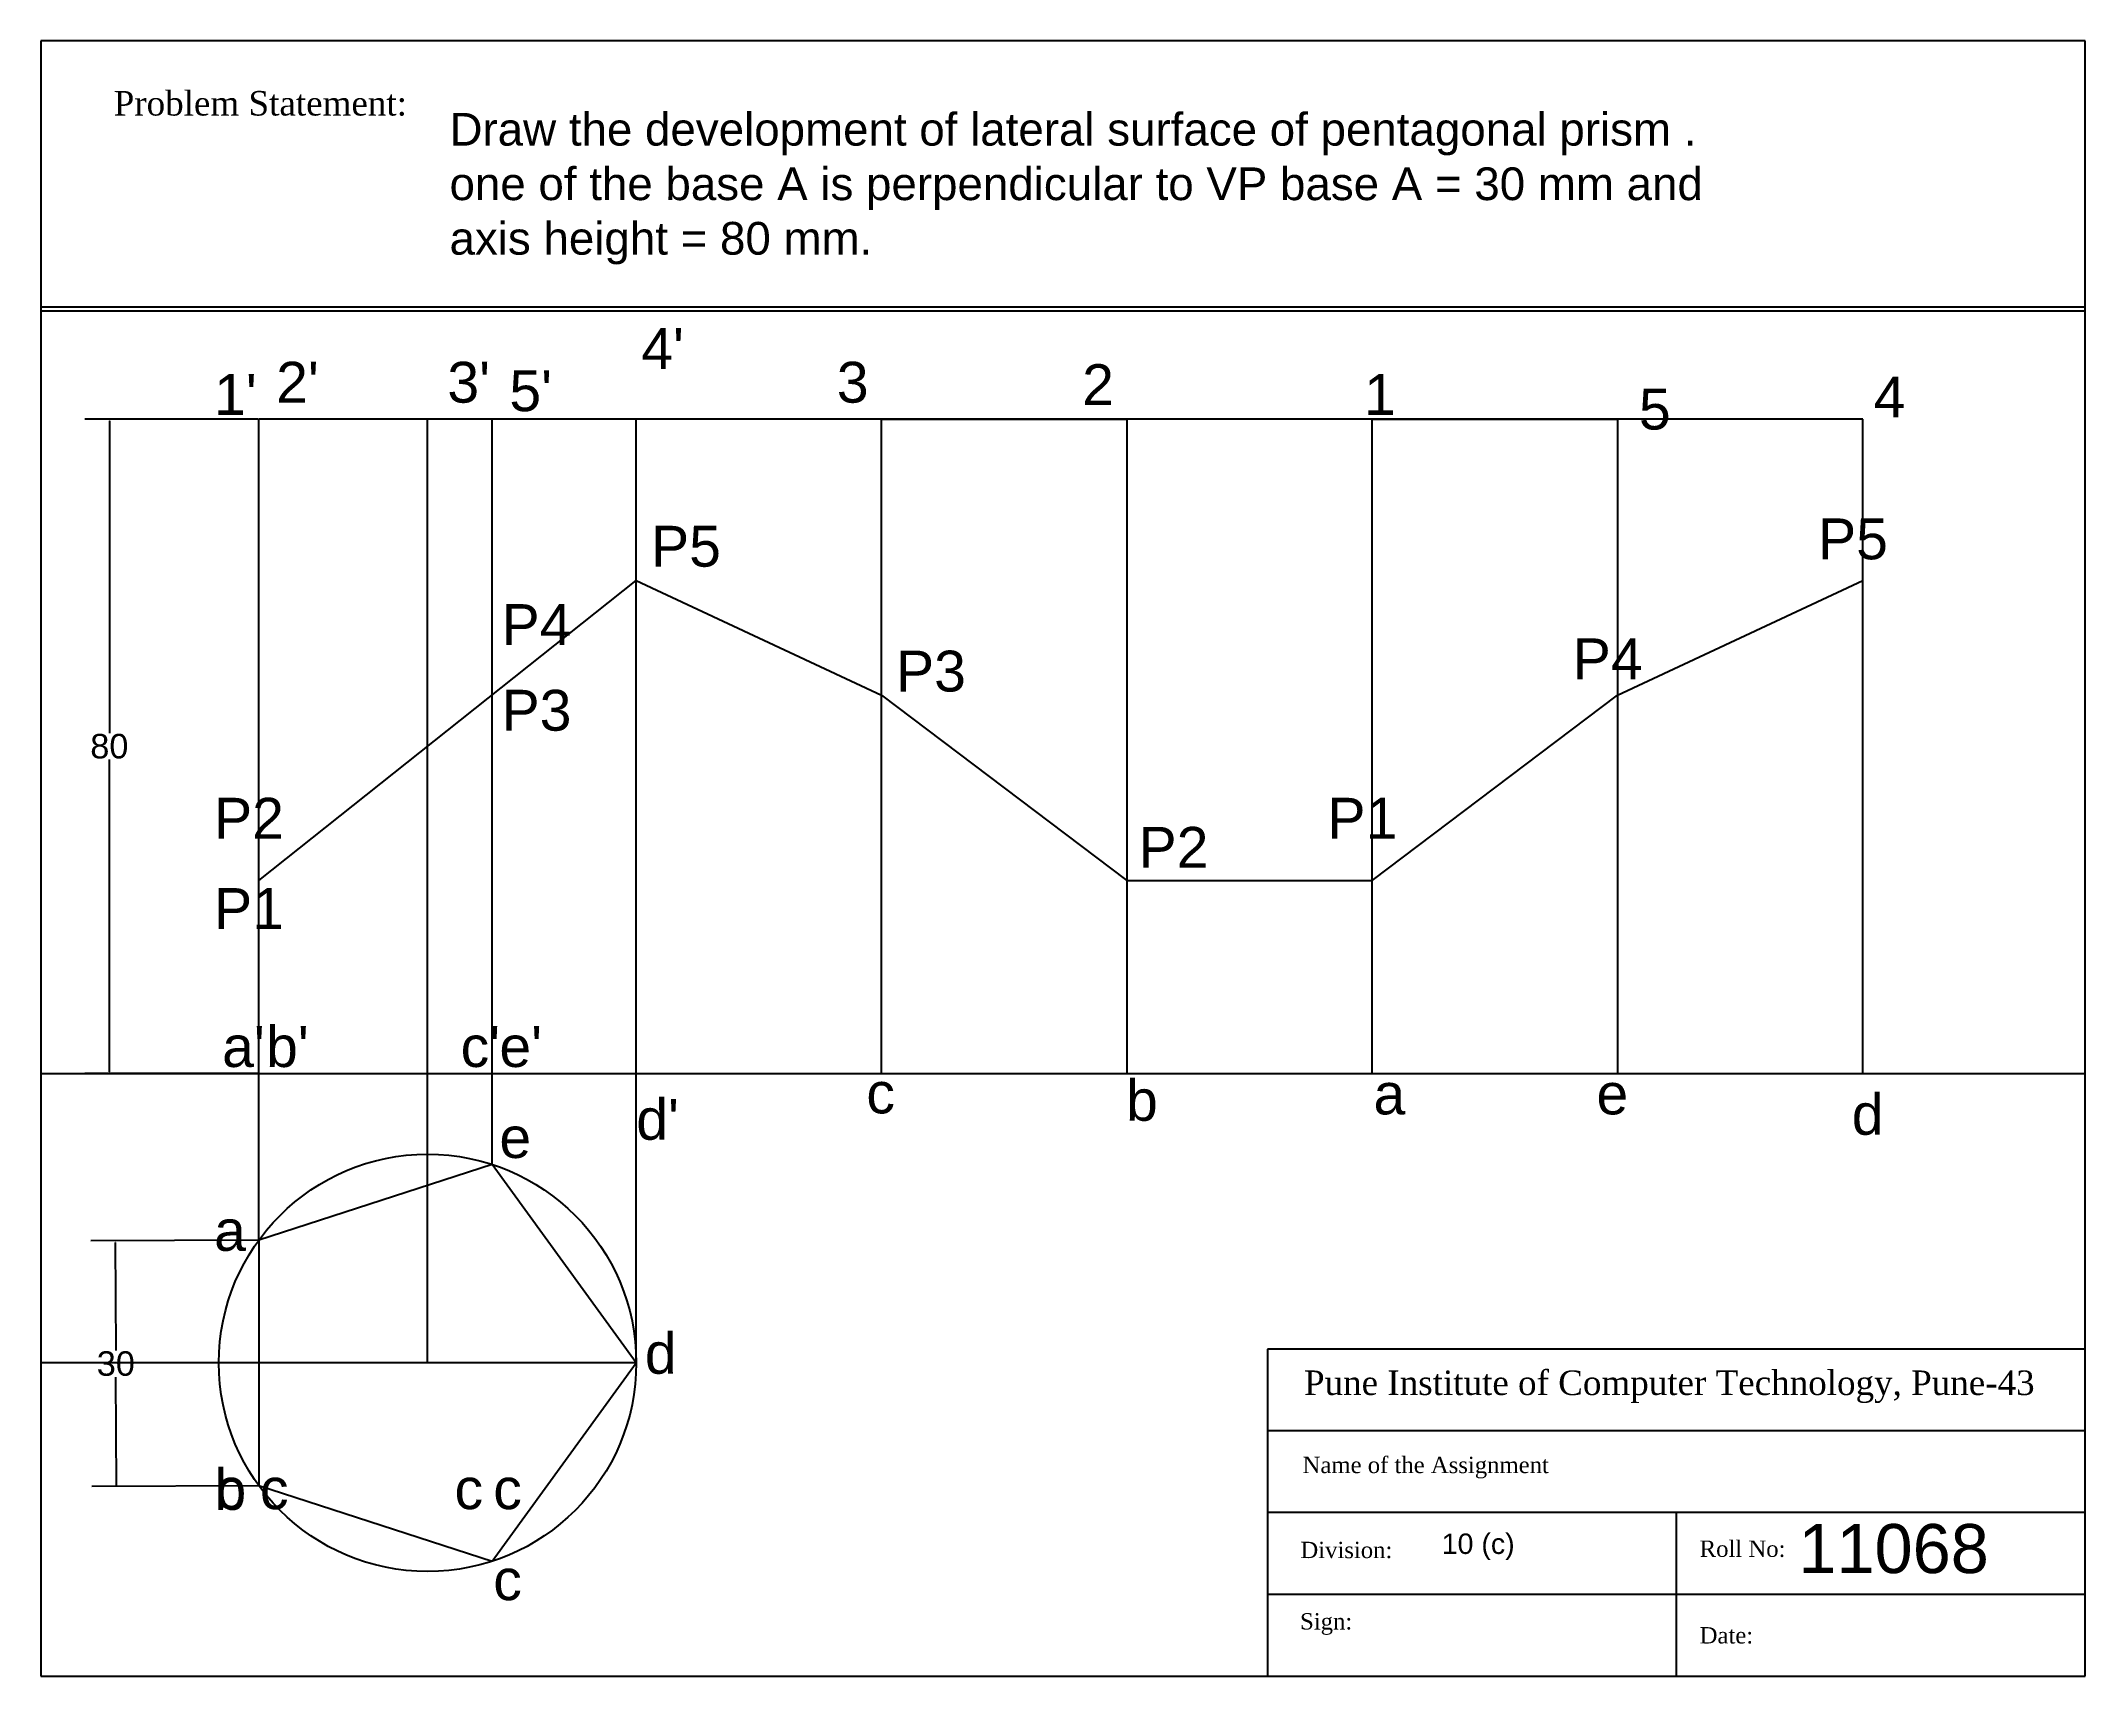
# Model space of a CAD drawing. Header units: inches. Extents: x 232146 to 232396, y 521295 to 521495.
import ezdxf

# ---------------------------------------------------------------- set-up
doc = ezdxf.new("R2010")
doc.units = ezdxf.units.IN
doc.header["$MEASUREMENT"] = 0
doc.styles.get("Standard").update_dxf_attribs({"font": 'arial.ttf'})
doc.dimstyles.get("Standard").update_dxf_attribs({"dimtxt": 3, "dimasz": 0.18, "dimexe": 3, "dimexo": 0.0625, "dimgap": 0.09, "dimtad": 0, "dimtih": 1, "dimtoh": 1, "dimdec": 0, "dimzin": 0, "dimdsep": 46, "dimtxsty": 'Standard', "dimcen": 0.09, "dimadec": 0, "dimazin": 0, "dimtfac": 1, "dimtdec": 0, "dimtofl": 0, "dimtmove": 0, "dimatfit": 3, "dimfxl": 1, "dimtolj": 1, "dimtzin": 0, "dimarcsym": 0})

# ---------------------------------------------------------------- blocks, each defined once
blk = doc.blocks.new('*D1')
at = {"color": 0, "lineweight": -2, "transparency": 16777216}
for p, q in [((232172.48, 521348.53), (232151.99, 521348.44)), ((232154.99, 521348.27), (232155.05, 521335.05)), ((232155.13, 521318.58), (232155.06, 521331.8)), ((232172.62, 521318.49), (232152.13, 521318.39))]:
    blk.add_line(p, q, dxfattribs=at)
at = {"color": 0, "transparency": 16777216}
for points in [[(232155.02, 521348.27), (232154.96, 521348.27), (232154.99, 521348.45)], [(232155.16, 521318.58), (232155.1, 521318.58), (232155.13, 521318.4)]]:
    blk.add_solid(points, dxfattribs=at)
at = {"layer": 'Defpoints', "color": 0, "transparency": 16777216}
for p in [(232172.55, 521348.53), (232155.13, 521318.4), (232172.69, 521318.49)]:
    blk.add_point(p, dxfattribs=at)
at = {"color": 0, "transparency": 16777216, "insert": (232155.06, 521333.43), "char_height": 3, "attachment_point": 5}
blk.add_mtext('\\A1;30', dxfattribs=at)
blk = doc.blocks.new('*D2')
at = {"color": 0, "lineweight": -2, "transparency": 16777216}
for p, q in [((232172.48, 521448.94), (232151.27, 521448.94)), ((232154.27, 521448.76), (232154.27, 521410.56)), ((232154.27, 521369.12), (232154.27, 521407.32)), ((232172.48, 521368.94), (232151.27, 521368.94))]:
    blk.add_line(p, q, dxfattribs=at)
at = {"color": 0, "transparency": 16777216}
for points in [[(232154.24, 521448.76), (232154.3, 521448.76), (232154.27, 521448.94)], [(232154.24, 521369.12), (232154.3, 521369.12), (232154.27, 521368.94)]]:
    blk.add_solid(points, dxfattribs=at)
at = {"layer": 'Defpoints', "color": 0, "transparency": 16777216}
for p in [(232154.27, 521448.94), (232172.55, 521448.94), (232172.55, 521368.94)]:
    blk.add_point(p, dxfattribs=at)
at = {"color": 0, "transparency": 16777216, "insert": (232154.27, 521408.94), "char_height": 3, "attachment_point": 5}
blk.add_mtext('\\A1;80', dxfattribs=at)

msp = doc.modelspace()

# ---------------------------------------------------------------- linework, layer by layer
for p, q in [((232395.9, 521495.22), (232145.9, 521495.22)), ((232145.9, 521495.22), (232145.9, 521295.22)), ((232145.9, 521495.22), (232145.9, 521445.22)), ((232395.9, 521295.22), (232395.9, 521495.22)), ((232145.9, 521462.7), (232395.9, 521462.7)), ((232145.9, 521462.2), (232395.9, 521462.2)), ((232218.71, 521448.94), (232172.55, 521448.94)), ((232172.55, 521348.53), (232172.55, 521448.94)), ((232193.19, 521333.53), (232193.19, 521448.94)), ((232201.08, 521357.8), (232201.08, 521448.94)), ((232218.71, 521333.53), (232218.71, 521448.94)), ((232218.71, 521368.94), (232218.71, 521448.94)), ((232278.71, 521448.94), (232218.71, 521448.94)), ((232248.71, 521368.94), (232248.71, 521448.94)), ((232248.71, 521448.94), (232278.71, 521448.94)), ((232278.71, 521448.94), (232278.71, 521368.94)), ((232338.71, 521448.94), (232278.71, 521448.94)), ((232308.71, 521368.94), (232308.71, 521448.94)), ((232308.71, 521448.94), (232338.71, 521448.94)), ((232338.71, 521448.94), (232338.71, 521368.94)), ((232368.71, 521448.94), (232338.71, 521448.94)), ((232368.71, 521368.94), (232368.71, 521448.94)), ((232172.55, 521392.52), (232218.71, 521429.23)), ((232193.19, 521368.94), (232193.19, 521408.94)), ((232395.9, 521295.22), (232395.9, 521370.22)), ((232145.9, 521368.94), (232395.9, 521368.94)), ((232218.71, 521368.94), (232248.71, 521368.94)), ((232278.71, 521368.94), (232308.71, 521368.94)), ((232338.71, 521368.94), (232368.71, 521368.94)), ((232395.9, 521295.22), (232395.9, 521345.22)), ((232295.9, 521335.22), (232295.9, 521295.22)), ((232395.9, 521335.22), (232295.9, 521335.22)), ((232218.71, 521333.53), (232145.9, 521333.53)), ((232395.9, 521325.22), (232295.9, 521325.22)), ((232395.9, 521315.22), (232295.9, 521315.22)), ((232345.9, 521315.22), (232345.9, 521295.22)), ((232395.9, 521305.22), (232295.9, 521305.22)), ((232145.9, 521295.22), (232395.9, 521295.22))]:
    msp.add_line(p, q)
at = {"color": 40, "true_color": 0xf8d731}
for p, q in [((232218.71, 521429.23), (232248.71, 521415.21)), ((232338.71, 521415.21), (232368.71, 521429.23)), ((232248.71, 521415.21), (232278.71, 521392.52)), ((232308.71, 521392.52), (232338.71, 521415.21)), ((232278.71, 521392.52), (232308.71, 521392.52))]:
    msp.add_line(p, q, dxfattribs=at)
msp.add_lwpolyline([(232172.55, 521348.53), (232172.55, 521318.53), (232201.08, 521309.26), (232218.71, 521333.53), (232201.08, 521357.8)], close=True)
msp.add_circle((232193.19, 521333.53), 25.52)

# ---------------------------------------------------------------- texts
at = {"attachment_point": 1}
for s, width, gutter_width, insert, char_height in [('{\\fTimes New Roman Baltic|b0|i0|c0|p18;Problem Statement: }', 88.8453, 1, (232154.8, 521489.09), 3), ('Draw the development of lateral surface of pentagonal prism . one of the base A is perpendicular to VP base A = 30 mm and axis height = 80 mm.', 159.0883, 1, (232195.87, 521486.41), 4), ("4'", 4.0256, 1, (232219.32, 521460.09), 5), ("2'", 4.0256, 1, (232174.67, 521455.97), 5), ("3'", 4.0256, 1, (232195.61, 521455.97), 5), ('3', 4.0256, 1, (232243.24, 521455.97), 5), ('2', 4.0256, 1, (232273.24, 521455.67), 5), ("1'", 4.0256, 1, (232167.08, 521454.47), 5), ("5'", 4.0256, 1, (232203.19, 521454.93), 5), ('1', 4.0256, 1, (232307.71, 521454.47), 5), ('5', 4.0256, 1, (232341.33, 521452.68), 5), ('4', 4.0256, 1, (232370.03, 521454.17), 5), ('P5', 4.0256, 1, (232220.52, 521435.91), 5), ('P5', 4.0256, 1, (232363.24, 521436.81), 5), ('P4', 4.0256, 1, (232202.24, 521426.33), 5), ('P3', 4.0256, 1, (232250.48, 521420.64), 5), ('P4', 4.0256, 1, (232333.24, 521422.14), 5), ('P3', 4.0256, 1, (232202.24, 521415.85), 5), ('P2', 4.0256, 1, (232167.08, 521402.64), 5), ('P1', 4.0256, 1, (232303.24, 521402.64), 5), ('P2', 4.0256, 1, (232280.14, 521399.08), 5), ('P1', 4.0256, 1, (232167.08, 521391.6), 5), ("a'", 4.0256, 1, (232168.06, 521374.72), 5), ("b'", 4.0256, 1, (232173.44, 521374.72), 5), ("c'", 4.0256, 1, (232197.23, 521374.72), 5), ("e'", 4.0256, 1, (232201.97, 521374.72), 5), ('c', 4.0256, 1, (232246.85, 521369.04), 5), ('b', 4.0256, 1, (232278.61, 521368.14), 5), ('a', 4.0256, 1, (232308.87, 521368.92), 5), ('e', 4.0256, 1, (232336.14, 521368.92), 5), ("d'", 4.0256, 1, (232218.71, 521365.82), 5), ('d', 4.0256, 1, (232367.36, 521366.43), 5), ('e', 4.0256, 1, (232201.97, 521363.59), 5), ('a', 4.0256, 1, (232167.08, 521352.23), 5), ('d', 4.0256, 1, (232219.76, 521337.2), 5), ('b', 4.0256, 1, (232167.13, 521320.55), 5), ('{\\fTimes New Roman Baltic|b0|i0|c0|p18;Name of the Assignment}', 88.8453, 1, (232300.2, 521322.05), 2), ('c', 4.0256, 1, (232167.31, 521320.64), 5), ('c', 4.0256, 1, (232172.69, 521320.64), 5), ('c', 4.0256, 1, (232196.48, 521320.64), 5), ('c', 4.0256, 1, (232201.22, 521320.64), 5), ('10 (c)', 13.3941, 12.5, (232317.21, 521312.66), 2.5), ('11068', 33.2288, 1, (232360.82, 521313.82), 6), ('{\\fTimes New Roman Baltic|b0|i0|c0|p18;Division:}', 88.8453, 1, (232299.93, 521311.65), 2), ('{\\fTimes New Roman Baltic|b0|i0|c0|p18;Roll No: }', 88.8453, 1, (232348.76, 521311.8), 2), ('c', 4.0256, 1, (232201.22, 521309.51), 5), ('{\\fTimes New Roman Baltic|b0|i0|c0|p18;Sign: }', 88.8453, 1, (232299.89, 521302.92), 2), ('{\\fTimes New Roman Baltic|b0|i0|c0|p18;Date: }', 88.8453, 1, (232348.76, 521301.21), 2)]:
    msp.add_mtext_dynamic_manual_height_columns(s, width=width, gutter_width=gutter_width, heights=[0], dxfattribs=dict(at, insert=insert, char_height=char_height))
at = {"ltscale": 2, "insert": (232300.37, 521332.6), "char_height": 3, "attachment_point": 1}
msp.add_mtext_dynamic_manual_height_columns('{\\fTimes New Roman Baltic|b0|i0|c0|p18;Pune Institute of Computer Technology, Pune-43}', width=88.8453, gutter_width=1, heights=[0], dxfattribs=at)

# ---------------------------------------------------------------- dimensions: what is measured, and where the dimension line sits
dim = msp.add_linear_dim(base=(232154.27, 521448.94), p1=(232172.55, 521368.94), p2=(232172.55, 521448.94), angle=90, dimstyle='Standard')
dim.commit()
dim.dimension.update_dxf_attribs({"geometry": '*D2', "text_midpoint": (232154.27, 521408.94)})
dim = msp.add_aligned_dim(p1=(232172.55, 521348.53), p2=(232172.69, 521318.49), distance=-17.56, dimstyle='Standard')
dim.commit()
dim.dimension.update_dxf_attribs({"geometry": '*D1', "text_midpoint": (232155.06, 521333.43)})

doc.saveas('drawing.dxf')
